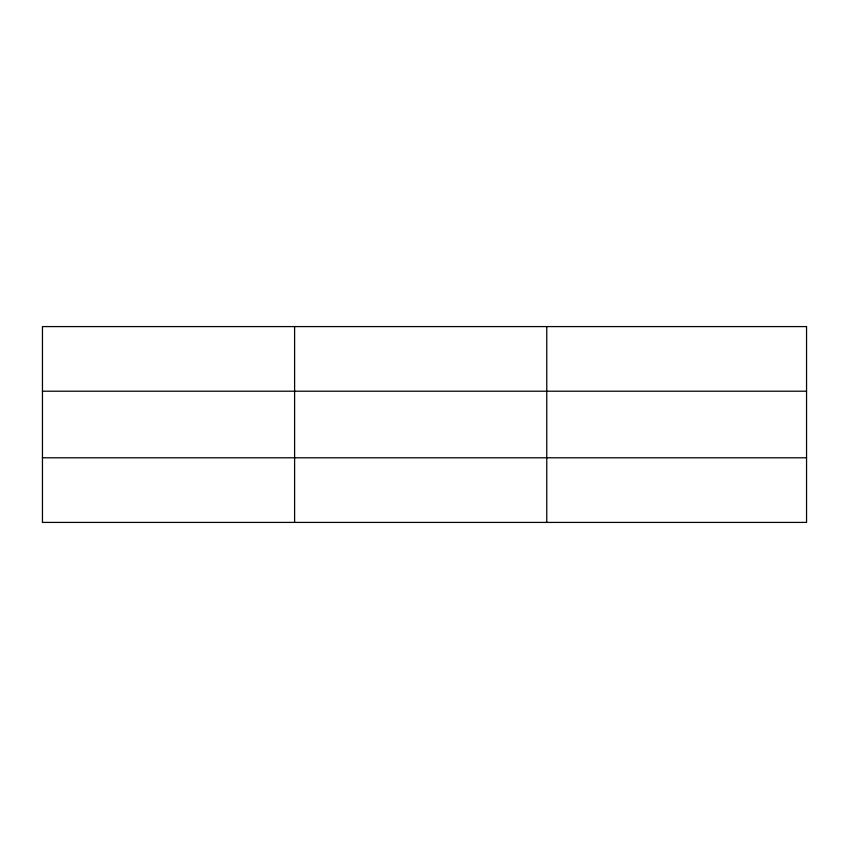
<?xml version="1.0" encoding="UTF-8"?>
<svg xmlns="http://www.w3.org/2000/svg" width="849" height="849" viewBox="0 0 849 849"><rect width="100%" height="100%" fill="white"/><g stroke="black" fill="none" stroke-linecap="round" stroke-linejoin="round"><path stroke-width="1.27" d="M294.603 326.589L294.603 522.411M546.756 326.589L546.756 522.411M42.45 391.209L806.55 391.209M42.45 457.791L806.55 457.791M806.55 326.589L806.55 522.411L42.45 522.411L42.45 326.589L806.55 326.589"/></g></svg>
